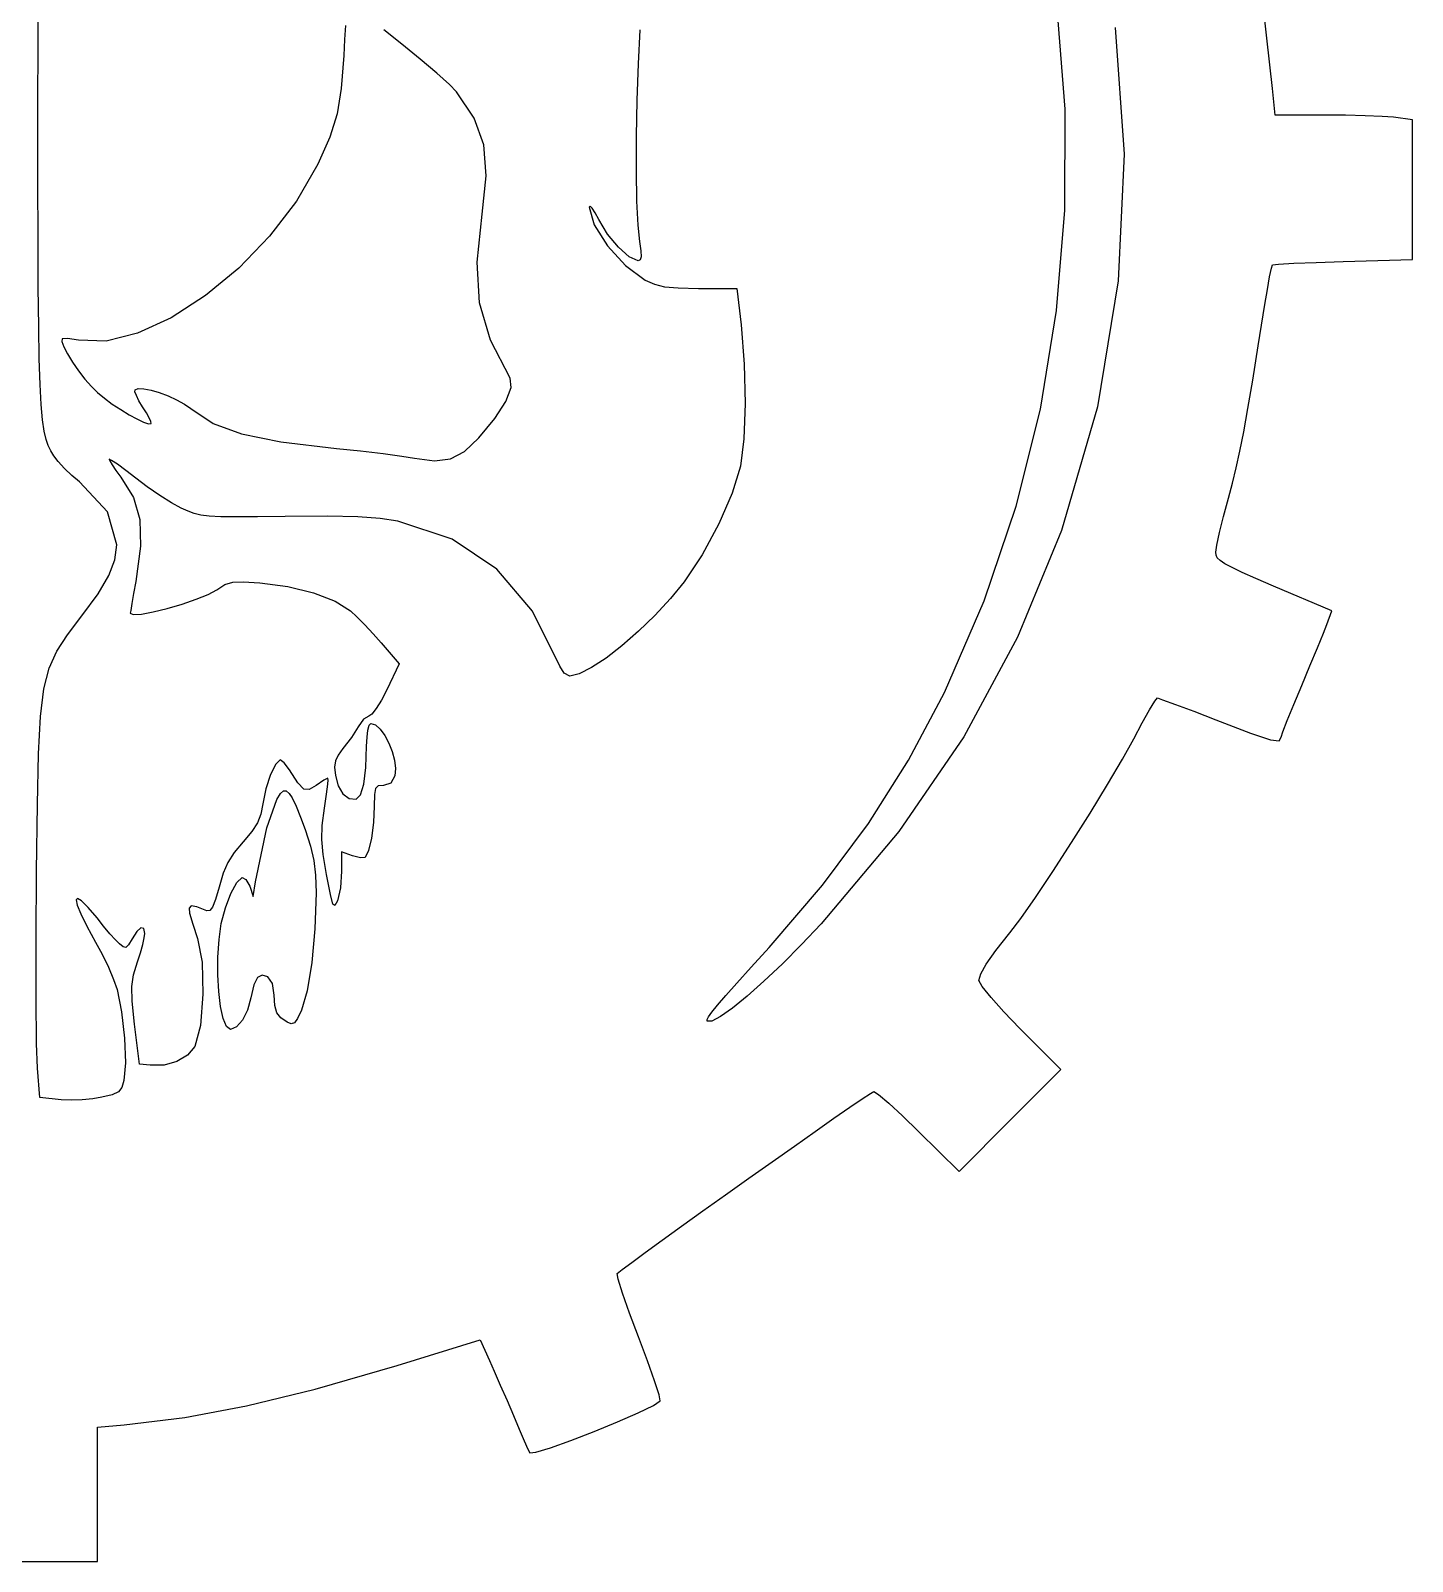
# Model space of a CAD drawing. Extents: x 0 to 268, y 0 to 271.
# Drawn here: x 134.3 to 268.1, y 0 to 148.2 of the extents above; entities that cross this region are included whole.
import ezdxf

# ---------------------------------------------------------------- set-up
doc = ezdxf.new("R2010")
doc.units = 0
doc.layers.get('0').update_dxf_attribs({"linetype": 'CONTINUOUS'})

msp = doc.modelspace()

# ---------------------------------------------------------------- linework, layer by layer
at = {"color": 0}
for p, q in [((135, 147.789), (135.019, 156.577)), ((234.472, 140.607), (233.697, 150.402)), ((254.565, 142.628), (253.738, 150.093)), ((164.782, 148.736), (164.691, 147.38)), ((170.25, 146.924), (168.505, 148.318)), ((193.284, 148.287), (193.117, 144.996)), ((239.328, 148.529), (240.189, 136.267)), ((134.989, 140.163), (135, 147.789)), ((164.691, 147.38), (164.607, 145.803)), ((172.014, 145.473), (170.25, 146.924)), ((164.607, 145.803), (164.373, 142.619)), ((173.611, 144.118), (172.014, 145.473)), ((174.848, 143.014), (173.611, 144.118)), ((193.117, 144.996), (193.001, 141.494)), ((164.373, 142.619), (163.962, 140.163)), ((175.543, 142.311), (174.848, 143.014)), ((177.248, 139.755), (175.543, 142.311)), ((254.812, 140.051), (254.565, 142.628)), ((193.001, 141.494), (192.938, 137.982)), ((134.986, 133.615), (134.989, 140.163)), ((163.962, 140.163), (163.247, 137.9)), ((178.179, 137.152), (177.248, 139.755)), ((234.455, 130.832), (234.472, 140.607)), ((259.608, 140.051), (254.812, 140.051)), ((261.622, 140.033), (259.608, 140.051)), ((263.55, 139.987), (261.622, 140.033)), ((265.175, 139.919), (263.55, 139.987)), ((266.277, 139.842), (265.175, 139.919)), ((268.111, 139.594), (266.277, 139.842)), ((268.111, 126.048), (268.111, 139.594)), ((163.247, 137.9), (162.101, 135.289)), ((192.938, 137.982), (192.93, 134.656)), ((178.409, 134.166), (178.179, 137.152)), ((162.101, 135.289), (160.036, 131.702)), ((240.189, 136.267), (239.621, 123.983)), ((134.997, 128.056), (134.986, 133.615)), ((178.012, 130.458), (178.409, 134.166)), ((192.93, 134.656), (192.978, 131.72)), ((160.036, 131.702), (157.433, 128.312)), ((177.517, 125.805), (178.012, 130.458)), ((188.472, 131.233), (188.383, 131.127)), ((188.383, 131.127), (188.864, 129.425)), ((188.67, 131.045), (188.472, 131.233)), ((188.954, 130.597), (188.67, 131.045)), ((189.301, 129.928), (188.954, 130.597)), ((192.978, 131.72), (193.084, 129.372)), ((233.657, 121.131), (234.455, 130.832)), ((188.864, 129.425), (190.146, 127.401)), ((190.143, 128.532), (189.301, 129.928)), ((193.084, 129.372), (193.252, 127.812)), ((135.021, 123.396), (134.997, 128.056)), ((157.433, 128.312), (154.442, 125.229)), ((191.206, 127.247), (190.143, 128.532)), ((193.252, 127.812), (193.383, 126.895)), ((190.146, 127.401), (191.904, 125.477)), ((192.267, 126.307), (191.206, 127.247)), ((193.11, 125.94), (192.267, 126.307)), ((193.315, 126.026), (193.11, 125.94)), ((193.405, 126.321), (193.315, 126.026)), ((193.383, 126.895), (193.405, 126.321)), ((261.408, 125.871), (268.111, 126.048)), ((154.442, 125.229), (151.214, 122.564)), ((177.768, 121.859), (177.517, 125.805)), ((191.904, 125.477), (193.815, 124.072)), ((254.285, 124.372), (254.463, 125.211)), ((254.463, 125.211), (254.565, 125.554)), ((254.565, 125.554), (255.142, 125.619)), ((255.142, 125.619), (256.624, 125.699)), ((256.624, 125.699), (258.786, 125.787)), ((258.786, 125.787), (261.408, 125.871)), ((135.062, 119.55), (135.021, 123.396)), ((193.815, 124.072), (194.699, 123.668)), ((194.699, 123.668), (195.676, 123.428)), ((195.676, 123.428), (197.01, 123.308)), ((197.01, 123.308), (198.967, 123.261)), ((198.967, 123.261), (202.671, 123.261)), ((202.671, 123.261), (203.094, 119.733)), ((239.621, 123.983), (237.61, 111.8)), ((253.824, 121.707), (254.062, 123.162)), ((254.062, 123.162), (254.285, 124.372)), ((151.214, 122.564), (147.896, 120.424)), ((178.82, 118.244), (177.768, 121.859)), ((253.19, 117.69), (253.824, 121.707)), ((147.896, 120.424), (144.643, 118.919)), ((232.084, 111.556), (233.657, 121.131)), ((135.122, 116.43), (135.062, 119.55)), ((144.643, 118.919), (141.602, 118.159)), ((203.094, 119.733), (203.405, 115.914)), ((137.337, 118.393), (137.311, 118.11)), ((137.311, 118.11), (137.498, 117.596)), ((137.852, 118.429), (137.337, 118.393)), ((137.498, 117.596), (137.857, 116.914)), ((138.924, 118.251), (137.852, 118.429)), ((141.602, 118.159), (138.924, 118.251)), ((180.728, 114.583), (178.82, 118.244)), ((252.652, 114.37), (253.19, 117.69)), ((135.202, 113.949), (135.122, 116.43)), ((137.857, 116.914), (138.345, 116.126)), ((138.345, 116.126), (138.921, 115.293)), ((203.405, 115.914), (203.495, 112.109)), ((138.921, 115.293), (139.543, 114.483)), ((139.543, 114.483), (140.17, 113.754)), ((180.819, 113.68), (180.728, 114.583)), ((252.189, 111.64), (252.652, 114.37)), ((135.305, 112.016), (135.202, 113.949)), ((140.17, 113.754), (140.758, 113.171)), ((140.758, 113.171), (141.424, 112.627)), ((144.388, 113.265), (144.392, 113.454)), ((144.523, 112.89), (144.388, 113.265)), ((144.392, 113.454), (144.708, 113.575)), ((144.778, 112.383), (144.523, 112.89)), ((144.708, 113.575), (145.245, 113.555)), ((145.245, 113.555), (145.944, 113.414)), ((145.944, 113.414), (146.746, 113.171)), ((146.746, 113.171), (147.592, 112.852)), ((147.592, 112.852), (148.42, 112.473)), ((180.296, 112.325), (180.819, 113.68)), ((135.432, 110.548), (135.305, 112.016)), ((141.424, 112.627), (142.193, 112.069)), ((142.193, 112.069), (143.013, 111.529)), ((143.013, 111.529), (143.827, 111.037)), ((145.132, 111.796), (144.778, 112.383)), ((145.492, 111.23), (145.132, 111.796)), ((145.762, 110.734), (145.492, 111.23)), ((148.42, 112.473), (149.173, 112.055)), ((149.173, 112.055), (149.79, 111.62)), ((149.79, 111.62), (151.969, 110.196)), ((179.229, 110.655), (180.296, 112.325)), ((203.495, 112.109), (203.367, 108.695)), ((229.741, 102.162), (232.084, 111.556)), ((237.61, 111.8), (234.138, 99.8347)), ((251.781, 109.389), (252.189, 111.64)), ((135.588, 109.452), (135.432, 110.548)), ((143.827, 111.037), (144.582, 110.625)), ((144.582, 110.625), (145.223, 110.324)), ((145.223, 110.324), (145.694, 110.163)), ((145.694, 110.163), (145.944, 110.173)), ((145.921, 110.363), (145.762, 110.734)), ((145.944, 110.173), (145.921, 110.363)), ((151.969, 110.196), (154.714, 109.168)), ((177.694, 108.797), (179.229, 110.655)), ((135.773, 108.645), (135.588, 109.452)), ((135.989, 108.037), (135.773, 108.645)), ((154.714, 109.168), (158.525, 108.405)), ((158.525, 108.405), (163.901, 107.772)), ((176.306, 107.482), (177.694, 108.797)), ((203.367, 108.695), (203.024, 106.046)), ((251.408, 107.503), (251.781, 109.389)), ((136.239, 107.539), (135.989, 108.037)), ((136.525, 107.067), (136.239, 107.539)), ((136.941, 106.507), (136.525, 107.067)), ((163.901, 107.772), (166.22, 107.541)), ((166.22, 107.541), (168.415, 107.284)), ((168.415, 107.284), (170.24, 107.035)), ((170.24, 107.035), (171.45, 106.821)), ((171.45, 106.821), (173.412, 106.571)), ((173.412, 106.571), (174.956, 106.765)), ((174.956, 106.765), (176.306, 107.482)), ((251.05, 105.875), (251.408, 107.503)), ((137.552, 105.839), (136.941, 106.507)), ((138.277, 105.15), (137.552, 105.839)), ((142.13, 106.612), (141.887, 106.714)), ((141.887, 106.714), (141.939, 106.555)), ((141.939, 106.555), (142.174, 106.17)), ((142.697, 106.236), (142.13, 106.612)), ((142.174, 106.17), (142.546, 105.625)), ((142.546, 105.625), (143.015, 104.987)), ((143.503, 105.64), (142.697, 106.236)), ((144.463, 104.881), (143.503, 105.64)), ((203.024, 106.046), (202.234, 103.449)), ((250.686, 104.39), (251.05, 105.875)), ((139.03, 104.528), (138.277, 105.15)), ((141.728, 101.623), (139.03, 104.528)), ((143.015, 104.987), (144.249, 103.004)), ((145.583, 104.038), (144.463, 104.881)), ((146.786, 103.21), (145.583, 104.038)), ((250.296, 102.941), (250.686, 104.39)), ((144.249, 103.004), (144.864, 100.896)), ((147.93, 102.494), (146.786, 103.21)), ((148.872, 101.989), (147.93, 102.494)), ((202.234, 103.449), (200.942, 100.467)), ((249.819, 101.182), (250.296, 102.941)), ((142.628, 98.4236), (141.728, 101.623)), ((144.864, 100.896), (144.916, 98.3093)), ((149.528, 101.685), (148.872, 101.989)), ((150.121, 101.46), (149.528, 101.685)), ((150.766, 101.299), (150.121, 101.46)), ((151.584, 101.199), (150.766, 101.299)), ((152.691, 101.145), (151.584, 101.199)), ((154.205, 101.13), (152.691, 101.145)), ((156.244, 101.144), (154.205, 101.13)), ((158.926, 101.177), (156.244, 101.144)), ((163.045, 101.199), (158.926, 101.177)), ((165.982, 101.145), (163.045, 101.199)), ((168.123, 100.994), (165.982, 101.145)), ((169.863, 100.717), (168.123, 100.994)), ((226.636, 93.0053), (229.741, 102.162)), ((249.426, 99.6156), (249.819, 101.182)), ((175.102, 98.9859), (169.863, 100.717)), ((200.942, 100.467), (199.332, 97.4781)), ((234.138, 99.8347), (229.88, 89.4828)), ((249.159, 98.407), (249.426, 99.6156)), ((142.441, 96.9684), (142.628, 98.4236)), ((144.916, 98.3093), (144.463, 94.8958)), ((179.426, 96.0935), (175.102, 98.9859)), ((249.061, 97.718), (249.159, 98.407)), ((141.873, 95.4497), (142.441, 96.9684)), ((199.332, 97.4781), (197.592, 94.8627)), ((249.091, 97.4355), (249.061, 97.718)), ((249.217, 97.1723), (249.091, 97.4355)), ((249.487, 96.9024), (249.217, 97.1723)), ((249.947, 96.5951), (249.487, 96.9024)), ((250.646, 96.2244), (249.947, 96.5951)), ((140.836, 93.6985), (141.873, 95.4497)), ((144.463, 94.8958), (144.26, 93.7232)), ((182.884, 92.002), (179.426, 96.0935)), ((251.635, 95.7612), (250.646, 96.2244)), ((252.96, 95.1756), (251.635, 95.7612)), ((254.67, 94.4383), (252.96, 95.1756)), ((139.241, 91.5444), (140.836, 93.6985)), ((144.26, 93.7232), (144.092, 92.7544)), ((150.318, 93.158), (151.492, 93.6364)), ((151.492, 93.6364), (152.33, 94.0855)), ((152.33, 94.0855), (153.108, 94.579)), ((153.108, 94.579), (153.855, 94.8186)), ((153.855, 94.8186), (154.879, 94.8602)), ((154.879, 94.8602), (156.493, 94.7568)), ((156.493, 94.7568), (159.209, 94.4026)), ((159.209, 94.4026), (161.691, 93.7962)), ((161.691, 93.7962), (163.77, 92.9915)), ((197.592, 94.8627), (196.244, 93.2243)), ((260.314, 92.0404), (254.67, 94.4383)), ((143.976, 92.0902), (143.933, 91.8284)), ((144.092, 92.7544), (143.976, 92.0902)), ((145.011, 91.725), (146.152, 91.9357)), ((146.152, 91.9357), (147.509, 92.2694)), ((147.509, 92.2694), (148.944, 92.6895)), ((148.944, 92.6895), (150.318, 93.158)), ((163.77, 92.9915), (165.276, 92.0404)), ((165.276, 92.0404), (165.887, 91.4619)), ((185.525, 86.6771), (182.884, 92.002)), ((196.244, 93.2243), (194.739, 91.6051)), ((222.779, 84.1361), (226.636, 93.0053)), ((259.821, 90.7341), (260.314, 92.0404)), ((137.856, 89.7269), (139.241, 91.5444)), ((143.933, 91.8284), (144.225, 91.6767)), ((144.225, 91.6767), (145.011, 91.725)), ((165.887, 91.4619), (166.652, 90.6872)), ((166.652, 90.6872), (167.467, 89.8137)), ((194.739, 91.6051), (193.149, 90.0645)), ((259.49, 89.8687), (259.821, 90.7341)), ((136.816, 88.1447), (137.856, 89.7269)), ((167.467, 89.8137), (168.239, 88.936)), ((193.149, 90.0645), (191.549, 88.6672)), ((229.88, 89.4828), (224.68, 79.8463)), ((258.921, 88.4604), (259.49, 89.8687)), ((136.067, 86.4994), (136.816, 88.1447)), ((168.239, 88.936), (169.969, 86.9251)), ((190.012, 87.4723), (188.611, 86.542)), ((191.549, 88.6672), (190.012, 87.4723)), ((258.193, 86.7075), (258.921, 88.4604)), ((135.559, 84.4917), (136.067, 86.4994)), ((169.969, 86.9251), (168.768, 84.3841)), ((185.966, 86.0019), (185.525, 86.6771)), ((186.513, 85.7236), (185.966, 86.0019)), ((188.611, 86.542), (187.42, 85.9384)), ((257.387, 84.8085), (258.193, 86.7075)), ((135.237, 81.8226), (135.559, 84.4917)), ((187.42, 85.9384), (186.513, 85.7236)), ((256.615, 82.9839), (257.387, 84.8085)), ((168.254, 83.3783), (167.758, 82.5722)), ((168.768, 84.3841), (168.254, 83.3783)), ((219.304, 77.5808), (222.779, 84.1361)), ((242.639, 82.4523), (243.158, 83.2982)), ((243.158, 83.2982), (243.417, 83.6069)), ((243.417, 83.6069), (243.921, 83.4401)), ((243.921, 83.4401), (245.153, 82.9867)), ((135.049, 78.1914), (135.237, 81.8226)), ((166.528, 81.5439), (166.018, 80.8221)), ((167.04, 81.843), (166.528, 81.5439)), ((167.335, 82.0374), (167.04, 81.843)), ((167.758, 82.5722), (167.335, 82.0374)), ((241.938, 81.1967), (242.639, 82.4523)), ((245.153, 82.9867), (246.928, 82.3129)), ((246.928, 82.3129), (249.061, 81.4903)), ((255.989, 81.431), (256.615, 82.9839)), ((166.018, 80.8221), (165.355, 79.7761)), ((166.873, 79.7994), (166.956, 80.4954)), ((166.956, 80.4954), (167.071, 80.9653)), ((167.071, 80.9653), (167.217, 81.1375)), ((167.217, 81.1375), (167.677, 80.99)), ((167.677, 80.99), (168.146, 80.5836)), ((168.146, 80.5836), (168.591, 79.9786)), ((241.124, 79.6576), (241.938, 81.1967)), ((249.061, 81.4903), (252.435, 80.2058)), ((252.435, 80.2058), (254.353, 79.5609)), ((255.411, 79.798), (255.566, 80.3134)), ((255.566, 80.3134), (255.989, 81.431)), ((164.535, 78.7054), (164.066, 78.0754)), ((165.355, 79.7761), (164.535, 78.7054)), ((166.756, 76.8572), (166.828, 78.952)), ((166.828, 78.952), (166.873, 79.7994)), ((168.591, 79.9786), (168.989, 79.2346)), ((168.989, 79.2346), (169.31, 78.4119)), ((224.68, 79.8463), (218.387, 70.6808)), ((240.029, 77.6841), (241.124, 79.6576)), ((254.353, 79.5609), (255.213, 79.4575)), ((255.213, 79.4575), (255.411, 79.798)), ((134.943, 73.3005), (135.049, 78.1914)), ((158.029, 77.2114), (157.528, 76.1919)), ((158.467, 77.6097), (158.029, 77.2114)), ((158.829, 77.3328), (158.467, 77.6097)), ((159.349, 76.659), (158.829, 77.3328)), ((163.807, 77.5201), (163.726, 76.9041)), ((164.066, 78.0754), (163.807, 77.5201)), ((169.31, 78.4119), (169.528, 77.5684)), ((169.528, 77.5684), (169.616, 76.7652)), ((215.432, 71.447), (219.304, 77.5808)), ((238.578, 75.2217), (240.029, 77.6841)), ((157.528, 76.1919), (157.073, 74.8136)), ((160.168, 75.3911), (159.349, 76.659)), ((162.675, 75.6405), (161.925, 75.1403)), ((163.054, 75.8458), (162.675, 75.6405)), ((163.04, 74.9914), (163.088, 75.6172)), ((163.088, 75.6172), (163.054, 75.8458)), ((163.726, 76.9041), (163.795, 76.0938)), ((163.795, 76.0938), (164.064, 75.0866)), ((166.554, 75.2658), (166.756, 76.8572)), ((169.546, 76.0596), (169.169, 75.3484)), ((169.616, 76.7652), (169.546, 76.0596)), ((157.073, 74.8136), (156.774, 73.3432)), ((158.115, 73.7665), (158.49, 74.3423)), ((158.49, 74.3423), (158.767, 74.6097)), ((158.767, 74.6097), (159.017, 74.6054)), ((159.017, 74.6054), (159.315, 74.3659)), ((159.315, 74.3659), (159.611, 73.9292)), ((160.742, 74.7903), (160.168, 75.3911)), ((161.264, 74.7434), (160.742, 74.7903)), ((161.925, 75.1403), (161.264, 74.7434)), ((162.92, 74.0615), (163.04, 74.9914)), ((164.064, 75.0866), (164.521, 74.326)), ((164.521, 74.326), (165.119, 73.8766)), ((165.806, 73.8008), (166.233, 74.2294)), ((166.233, 74.2294), (166.554, 75.2658)), ((167.587, 74.2488), (167.569, 73.1312)), ((167.692, 74.851), (167.587, 74.2488)), ((167.955, 75.0947), (167.692, 74.851)), ((168.451, 75.1403), (167.955, 75.0947)), ((169.169, 75.3484), (168.451, 75.1403)), ((236.89, 72.4627), (238.578, 75.2217)), ((134.867, 66.85), (134.943, 73.3005)), ((156.774, 73.3432), (156.58, 72.3441)), ((157.145, 71.024), (158.115, 73.7665)), ((159.611, 73.9292), (159.997, 73.1213)), ((159.997, 73.1213), (160.43, 72.0644)), ((162.52, 71.2516), (162.737, 72.9188)), ((162.737, 72.9188), (162.92, 74.0615)), ((165.119, 73.8766), (165.806, 73.8008)), ((167.569, 73.1312), (167.491, 71.5504)), ((156.257, 71.5091), (155.717, 70.6741)), ((156.58, 72.3441), (156.257, 71.5091)), ((160.43, 72.0644), (160.867, 70.8738)), ((162.471, 69.8941), (162.52, 71.2516)), ((167.491, 71.5504), (167.287, 70.0359)), ((210.991, 65.4844), (215.432, 71.447)), ((235.087, 69.5949), (236.89, 72.4627)), ((154.869, 69.6722), (153.998, 68.6375)), ((155.717, 70.6741), (154.869, 69.6722)), ((156.068, 65.7916), (157.145, 71.024)), ((160.867, 70.8738), (161.389, 69.2549)), ((162.606, 68.4445), (162.471, 69.8941)), ((167.287, 70.0359), (167.003, 68.8262)), ((218.387, 70.6808), (210.855, 61.7347)), ((153.998, 68.6375), (153.387, 67.685)), ((161.389, 69.2549), (161.713, 67.8699)), ((162.947, 66.4972), (162.606, 68.4445)), ((165.453, 68.3327), (164.394, 68.7215)), ((164.394, 68.7215), (164.394, 66.85)), ((166.241, 68.1274), (165.453, 68.3327)), ((167.003, 68.8262), (166.688, 68.1563)), ((233.287, 66.8101), (235.087, 69.5949)), ((134.828, 60.3222), (134.867, 66.85)), ((153.387, 67.685), (152.933, 66.6337)), ((161.713, 67.8699), (161.878, 66.4531)), ((164.394, 66.85), (164.279, 65.2198)), ((166.688, 68.1563), (166.241, 68.1274)), ((231.612, 64.298), (233.287, 66.8101)), ((152.54, 65.2999), (152.189, 64.0828)), ((152.933, 66.6337), (152.54, 65.2999)), ((153.679, 64.6825), (154.251, 65.731)), ((154.251, 65.731), (154.763, 66.216)), ((154.763, 66.216), (155.134, 66.0192)), ((155.134, 66.0192), (155.505, 65.3701)), ((155.505, 65.3701), (155.822, 64.3805)), ((155.822, 64.3805), (156.068, 65.7916)), ((161.878, 66.4531), (161.925, 64.7333)), ((163.311, 64.5887), (162.947, 66.4972)), ((205.81, 59.4416), (210.991, 65.4844)), ((138.836, 64.1876), (138.694, 64.0472)), ((138.694, 64.0472), (138.796, 63.5427)), ((139.222, 63.9519), (138.836, 64.1876)), ((139.85, 63.3278), (139.222, 63.9519)), ((152.189, 64.0828), (151.901, 63.3458)), ((153.145, 63.2905), (153.679, 64.6825)), ((161.925, 64.7333), (161.817, 61.2482)), ((163.557, 63.6545), (163.311, 64.5887)), ((164.006, 63.959), (163.761, 63.5081)), ((164.279, 65.2198), (164.006, 63.959)), ((230.186, 62.2501), (231.612, 64.298)), ((138.796, 63.5427), (139.145, 62.6869)), ((139.145, 62.6869), (139.74, 61.4923)), ((140.722, 62.3013), (139.85, 63.3278)), ((141.351, 61.5086), (140.722, 62.3013)), ((149.837, 63.4654), (149.63, 63.2658)), ((149.63, 63.2658), (149.684, 62.7599)), ((149.684, 62.7599), (149.993, 61.7015)), ((150.382, 63.3748), (149.837, 63.4654)), ((151.342, 63.0068), (150.382, 63.3748)), ((151.632, 63.0135), (151.342, 63.0068)), ((151.901, 63.3458), (151.632, 63.0135)), ((152.753, 61.7721), (153.145, 63.2905)), ((163.761, 63.5081), (163.557, 63.6545)), ((139.74, 61.4923), (140.582, 59.9708)), ((141.97, 60.7716), (141.351, 61.5086)), ((144.555, 61.0073), (144.11, 60.2904)), ((144.952, 61.3435), (144.555, 61.0073)), ((145.235, 61.2771), (144.952, 61.3435)), ((145.344, 60.784), (145.235, 61.2771)), ((145.288, 60.3899), (145.344, 60.784)), ((149.993, 61.7015), (150.46, 60.3236)), ((152.532, 60.2065), (152.753, 61.7721)), ((161.817, 61.2482), (161.522, 57.9836)), ((210.855, 61.7347), (208.957, 59.7352)), ((227.768, 59.1453), (229.129, 60.8528)), ((229.129, 60.8528), (230.186, 62.2501)), ((134.823, 54.544), (134.828, 60.3222)), ((140.582, 59.9708), (141.219, 58.7939)), ((142.503, 60.1733), (141.97, 60.7716)), ((142.875, 59.7944), (142.503, 60.1733)), ((143.255, 59.4914), (142.875, 59.7944)), ((143.518, 59.4473), (143.255, 59.4914)), ((143.766, 59.702), (143.518, 59.4473)), ((144.11, 60.2904), (143.766, 59.702)), ((144.912, 58.94), (145.136, 59.7447)), ((145.136, 59.7447), (145.288, 60.3899)), ((150.46, 60.3236), (150.887, 58.0182)), ((152.423, 58.5156), (152.532, 60.2065)), ((204.074, 57.5345), (205.81, 59.4416)), ((208.957, 59.7352), (207.09, 57.8679)), ((141.219, 58.7939), (141.821, 57.5331)), ((144.236, 56.793), (144.639, 58.0679)), ((144.639, 58.0679), (144.912, 58.94)), ((150.887, 58.0182), (150.967, 54.9148)), ((152.417, 56.8029), (152.423, 58.5156)), ((161.522, 57.9836), (161.076, 55.2552)), ((207.09, 57.8679), (205.311, 56.1855)), ((226.301, 56.8925), (226.836, 57.8432)), ((226.836, 57.8432), (227.768, 59.1453)), ((141.821, 57.5331), (142.323, 56.3453)), ((142.323, 56.3453), (142.663, 55.3847)), ((144.074, 55.674), (144.236, 56.793)), ((152.505, 55.1699), (152.417, 56.8029)), ((156.267, 56.534), (155.914, 55.8133)), ((156.706, 56.7792), (156.267, 56.534)), ((157.269, 56.5863), (156.706, 56.7792)), ((157.712, 55.9428), (157.269, 56.5863)), ((202.685, 55.9939), (204.074, 57.5345)), ((226.131, 56.2335), (226.301, 56.8925)), ((142.663, 55.3847), (143.1, 53.2102)), ((144.122, 54.2424), (144.074, 55.674)), ((150.967, 54.9148), (150.721, 51.8968)), ((152.678, 53.7199), (152.505, 55.1699)), ((155.914, 55.8133), (155.611, 54.5744)), ((157.868, 54.8224), (157.712, 55.9428)), ((161.076, 55.2552), (160.514, 53.3756)), ((201.608, 54.7797), (202.685, 55.9939)), ((205.311, 56.1855), (203.679, 54.737)), ((226.445, 55.6701), (226.131, 56.2335)), ((227.299, 54.6104), (226.445, 55.6701)), ((134.856, 50.1495), (134.823, 54.544)), ((144.356, 52.0333), (144.122, 54.2424)), ((152.931, 52.5582), (152.678, 53.7199)), ((155.276, 53.3809), (154.794, 52.4055)), ((155.611, 54.5744), (155.276, 53.3809)), ((157.927, 53.8332), (157.868, 54.8224)), ((158.133, 53.1315), (157.927, 53.8332)), ((160.514, 53.3756), (160.129, 52.5639)), ((200.269, 53.1869), (200.813, 53.8565)), ((200.813, 53.8565), (201.608, 54.7797)), ((202.255, 53.5767), (201.096, 52.7512)), ((203.679, 54.737), (202.255, 53.5767)), ((228.556, 53.2074), (227.299, 54.6104)), ((143.1, 53.2102), (143.377, 50.6734)), ((144.815, 48.1528), (144.356, 52.0333)), ((150.721, 51.8968), (150.177, 49.8479)), ((153.252, 51.7853), (152.931, 52.5582)), ((154.794, 52.4055), (154.226, 51.7469)), ((158.522, 52.6232), (158.133, 53.1315)), ((159.139, 52.2097), (158.522, 52.6232)), ((159.522, 52.0499), (159.139, 52.2097)), ((159.826, 52.1451), (159.522, 52.0499)), ((160.129, 52.5639), (159.826, 52.1451)), ((199.799, 52.4549), (199.941, 52.7322)), ((199.813, 52.3173), (199.799, 52.4549)), ((200.262, 52.3159), (199.813, 52.3173)), ((199.941, 52.7322), (200.269, 53.1869)), ((201.096, 52.7512), (200.262, 52.3159)), ((230.081, 51.6117), (228.556, 53.2074)), ((143.377, 50.6734), (143.456, 48.2879)), ((153.635, 51.5041), (153.252, 51.7853)), ((154.226, 51.7469), (153.635, 51.5041)), ((234.068, 47.6236), (230.081, 51.6117)), ((134.938, 47.7668), (134.856, 50.1495)), ((149.474, 49.0015), (148.449, 48.3926)), ((150.177, 49.8479), (149.474, 49.0015)), ((135.184, 44.909), (134.938, 47.7668)), ((143.456, 48.2879), (143.298, 46.5653)), ((145.874, 48.048), (144.815, 48.1528)), ((147.21, 48.0617), (145.874, 48.048)), ((148.449, 48.3926), (147.21, 48.0617)), ((229.129, 42.6847), (234.068, 47.6236)), ((143.298, 46.5653), (143.101, 45.8872)), ((137.231, 44.6966), (135.184, 44.909)), ((138.195, 44.6567), (137.231, 44.6966)), ((139.259, 44.6885), (138.195, 44.6567)), ((140.295, 44.7876), (139.259, 44.6885)), ((141.181, 44.9446), (140.295, 44.7876)), ((142.192, 45.1887), (141.181, 44.9446)), ((142.781, 45.4656), (142.192, 45.1887)), ((143.101, 45.8872), (142.781, 45.4656)), ((213.628, 43.973), (214.825, 44.7947)), ((214.825, 44.7947), (215.617, 45.321)), ((215.617, 45.321), (215.936, 45.5069)), ((215.936, 45.5069), (216.414, 45.2039)), ((216.414, 45.2039), (217.39, 44.3756)), ((212.088, 42.9052), (213.628, 43.973)), ((217.39, 44.3756), (218.722, 43.1423)), ((218.722, 43.1423), (220.274, 41.6264)), ((208.253, 40.2153), (210.275, 41.6373)), ((210.275, 41.6373), (212.088, 42.9052)), ((220.274, 41.6264), (224.226, 37.7458)), ((224.226, 37.7458), (229.129, 42.6847)), ((206.089, 38.687), (208.253, 40.2153)), ((203.848, 37.0995), (206.089, 38.687)), ((201.596, 35.4983), (203.848, 37.0995)), ((199.401, 33.9314), (201.596, 35.4983)), ((197.327, 32.4459), (199.401, 33.9314)), ((195.442, 31.0872), (197.327, 32.4459)), ((192.498, 28.9416), (193.809, 29.9034)), ((193.809, 29.9034), (195.442, 31.0872)), ((191.099, 27.8681), (191.572, 28.247)), ((191.572, 28.247), (192.498, 28.9416)), ((191.181, 27.3224), (191.099, 27.8681)), ((191.593, 25.9788), (191.181, 27.3224)), ((192.27, 24.0454), (191.593, 25.9788)), ((193.146, 21.7317), (192.27, 24.0454)), ((169.792, 18.9797), (177.836, 21.4492)), ((177.836, 21.4492), (178.718, 19.4386)), ((194.026, 19.4179), (193.146, 21.7317)), ((178.718, 19.4386), (179.179, 18.4023)), ((194.72, 17.4804), (194.026, 19.4179)), ((161.848, 16.6825), (169.792, 18.9797)), ((179.179, 18.4023), (179.775, 17.0518)), ((155.186, 15.0468), (161.848, 16.6825)), ((179.775, 17.0518), (180.423, 15.5636)), ((195.155, 16.1258), (194.72, 17.4804)), ((149.214, 13.9388), (155.186, 15.0468)), ((180.423, 15.5636), (181.045, 14.1097)), ((193.129, 14.3784), (194.597, 15.1005)), ((194.597, 15.1005), (195.263, 15.5581)), ((195.263, 15.5581), (195.155, 16.1258)), ((143.334, 13.2278), (149.214, 13.9388)), ((181.045, 14.1097), (181.605, 12.7951)), ((188.867, 12.5732), (191.128, 13.5006)), ((191.128, 13.5006), (193.129, 14.3784)), ((140.758, 12.9825), (143.334, 13.2278)), ((140.758, -0.0014), (140.758, 12.9825)), ((181.605, 12.7951), (182.09, 11.6775)), ((186.615, 11.7037), (188.867, 12.5732)), ((182.09, 11.6775), (182.448, 10.8768)), ((182.448, 10.8768), (182.633, 10.5131)), ((182.633, 10.5131), (183.227, 10.5668)), ((183.227, 10.5668), (184.645, 10.9981)), ((184.645, 10.9981), (186.615, 11.7037)), ((127.459, -0.0014), (140.758, -0.0014))]:
    msp.add_line(p, q, dxfattribs=at)

doc.saveas('drawing.dxf')
